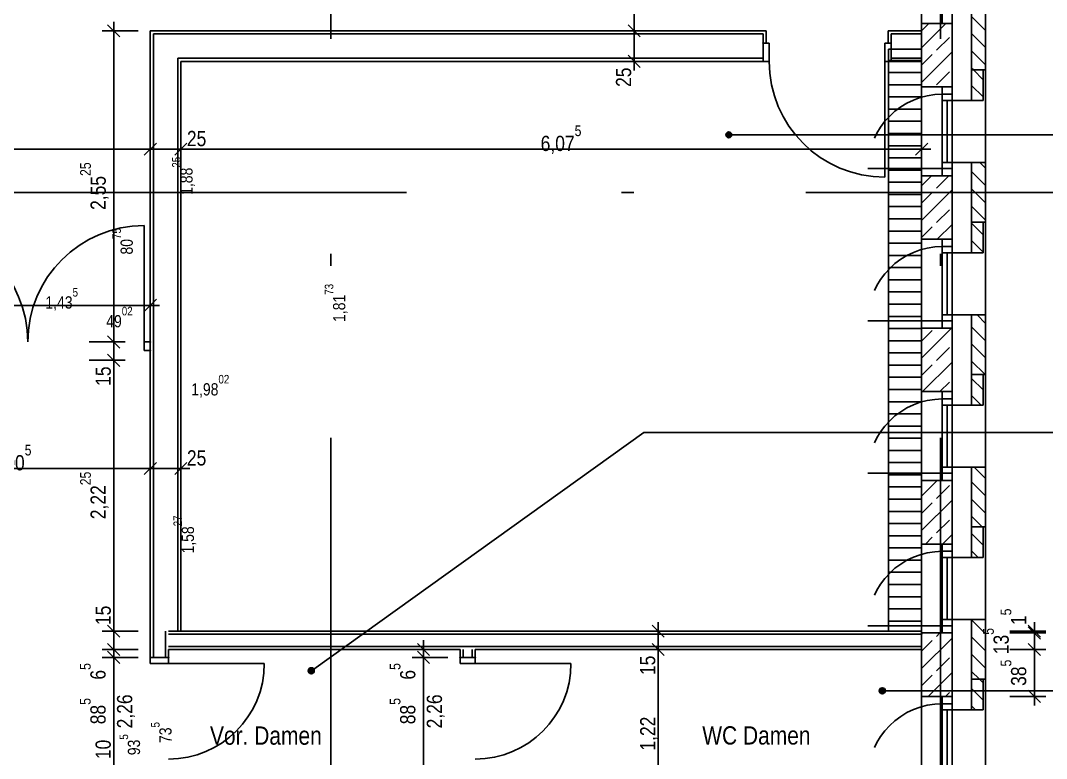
# Model space of a CAD drawing. Extents: x 0.1 to 69.2, y -3.1 to 71.7.
# Drawn here: x 47.27 to 55.68, y 29.38 to 35.44 of the extents above; entities that cross this region are included whole.
import ezdxf

# ---------------------------------------------------------------- set-up
doc = ezdxf.new("R2010")
doc.units = 0
doc.header["$MEASUREMENT"] = 0
doc.linetypes.add('Strichlinie oben', pattern=[0.0012, 0.0007, -0.0005])
doc.linetypes.add('Strichpunktlinie', pattern=[0.006703, 0.003528, -0.001764, 0, -0.001411])
for name, color, linetype in [('A11 Achsen.A', 7, 'Continuous'), ('A27 Unterzug.TK', 7, 'Continuous'), ('A33 Beton Schnitt.TK', 7, 'Continuous'), ('A35 Mauer Schnitt.TK', 7, 'Continuous'), ('A35 Mauer Schnitt_Versatzstein.TK', 7, 'Continuous'), ('A43 Leichte Trennwand.NK', 7, 'Continuous'), ('A48 Fenster.TU', 7, 'Continuous'), ('A54 Heizung Konvektoren.HT', 7, 'Continuous'), ('A71 Bem100.TX', 7, 'Continuous'), ('A74 Raumstempel.TX', 7, 'Continuous')]:
    doc.layers.add(name, color=color, linetype=linetype)
doc.styles.add('ERSTELLTER_STIL_1', font='ARIALN.TTF')
pattern_1 = [(135, (-18.97232, -5.88776), (0.07071068, 0.07071068), [])]
pattern_2 = [(45, (-18.97232, -5.88776), (-0.14142136, 0.14142136), []), (45, (-19.04303, -5.81705), (-0.14142136, 0.14142136), [0.15, -0.05])]

msp = doc.modelspace()

# ---------------------------------------------------------------- hatches: boundary and pattern name
at = {"layer": 'A33 Beton Schnitt.TK', "linetype": 'Continuous', "ltscale": 1000}
h = msp.add_hatch(dxfattribs=at)
h.set_pattern_fill('BETON__STAHLBETON_0003', color=256, scale=100, style=0, pattern_type=2)
h.set_pattern_definition(pattern_2)
h.paths.add_polyline_path([(54.6566, 34.8945), (54.8266, 34.8945), (54.9066, 34.8945), (54.9066, 35.4145), (54.8266, 35.4145), (54.6566, 35.4145)], flags=0)
h = msp.add_hatch(dxfattribs=at)
h.set_pattern_fill('BETON__STAHLBETON_0003', color=256, scale=100, style=0, pattern_type=2)
h.set_pattern_definition(pattern_2)
h.paths.add_polyline_path([(54.6566, 33.6445), (54.8266, 33.6445), (54.9066, 33.6445), (54.9066, 34.1645), (54.8266, 34.1645), (54.6566, 34.1645)], flags=0)
h = msp.add_hatch(dxfattribs=at)
h.set_pattern_fill('BETON__STAHLBETON_0003', color=256, scale=100, style=0, pattern_type=2)
h.set_pattern_definition(pattern_2)
h.paths.add_polyline_path([(54.6566, 32.3945), (54.8266, 32.3945), (54.9066, 32.3945), (54.9066, 32.9145), (54.8266, 32.9145), (54.6566, 32.9145)], flags=0)
h = msp.add_hatch(dxfattribs=at)
h.set_pattern_fill('BETON__STAHLBETON_0003', color=256, scale=100, style=0, pattern_type=2)
h.set_pattern_definition(pattern_2)
h.paths.add_polyline_path([(54.6566, 31.1445), (54.8266, 31.1445), (54.9066, 31.1445), (54.9066, 31.6645), (54.8266, 31.6645), (54.6566, 31.6645)], flags=0)
h = msp.add_hatch(dxfattribs=at)
h.set_pattern_fill('BETON__STAHLBETON_0003', color=256, scale=100, style=0, pattern_type=2)
h.set_pattern_definition(pattern_2)
h.paths.add_polyline_path([(54.6566, 29.8945), (54.8266, 29.8945), (54.9066, 29.8945), (54.9066, 30.4145), (54.8266, 30.4145), (54.6566, 30.4145)], flags=0)
at = {"layer": 'A35 Mauer Schnitt.TK', "linetype": 'Continuous', "ltscale": 1000}
h = msp.add_hatch(dxfattribs=at)
h.set_pattern_fill('MW_HLZ_0003', color=256, scale=100, style=0, pattern_type=2)
h.set_pattern_definition(pattern_1)
h.paths.add_polyline_path([(55.1816, 35.5245), (55.0666, 35.5245), (55.0666, 35.0345), (55.1816, 35.0345)], flags=0)
h = msp.add_hatch(dxfattribs=at)
h.set_pattern_fill('MW_HLZ_0003', color=256, scale=100, style=0, pattern_type=2)
h.set_pattern_definition(pattern_1)
h.paths.add_polyline_path([(55.1816, 34.2745), (55.0666, 34.2745), (55.0666, 33.7845), (55.1816, 33.7845)], flags=0)
h = msp.add_hatch(dxfattribs=at)
h.set_pattern_fill('MW_HLZ_0003', color=256, scale=100, style=0, pattern_type=2)
h.set_pattern_definition(pattern_1)
h.paths.add_polyline_path([(55.1816, 33.0245), (55.0666, 33.0245), (55.0666, 32.5345), (55.1816, 32.5345)], flags=0)
h = msp.add_hatch(dxfattribs=at)
h.set_pattern_fill('MW_HLZ_0003', color=256, scale=100, style=0, pattern_type=2)
h.set_pattern_definition(pattern_1)
h.paths.add_polyline_path([(55.1816, 31.7745), (55.0666, 31.7745), (55.0666, 31.2845), (55.1816, 31.2845)], flags=0)
h = msp.add_hatch(dxfattribs=at)
h.set_pattern_fill('MW_HLZ_0003', color=256, scale=100, style=0, pattern_type=2)
h.set_pattern_definition(pattern_1)
h.paths.add_polyline_path([(55.1816, 30.5245), (55.0666, 30.5245), (55.0666, 30.0345), (55.1816, 30.0345)], flags=0)
at = {"layer": 'A35 Mauer Schnitt_Versatzstein.TK', "linetype": 'Continuous', "ltscale": 1000}
h = msp.add_hatch(dxfattribs=at)
h.set_pattern_fill('MW_HLZ_0003', color=256, scale=100, style=0, pattern_type=2)
h.set_pattern_definition(pattern_1)
h.paths.add_polyline_path([(55.1616, 34.7845), (55.1616, 35.0345), (55.0666, 35.0345), (55.0666, 34.7845)], flags=0)
h = msp.add_hatch(dxfattribs=at)
h.set_pattern_fill('MW_HLZ_0003', color=256, scale=100, style=0, pattern_type=2)
h.set_pattern_definition(pattern_1)
h.paths.add_polyline_path([(55.1616, 33.5345), (55.1616, 33.7845), (55.0666, 33.7845), (55.0666, 33.5345)], flags=0)
h = msp.add_hatch(dxfattribs=at)
h.set_pattern_fill('MW_HLZ_0003', color=256, scale=100, style=0, pattern_type=2)
h.set_pattern_definition(pattern_1)
h.paths.add_polyline_path([(55.1616, 32.2845), (55.1616, 32.5345), (55.0666, 32.5345), (55.0666, 32.2845)], flags=0)
h = msp.add_hatch(dxfattribs=at)
h.set_pattern_fill('MW_HLZ_0003', color=256, scale=100, style=0, pattern_type=2)
h.set_pattern_definition(pattern_1)
h.paths.add_polyline_path([(55.1616, 31.0345), (55.1616, 31.2845), (55.0666, 31.2845), (55.0666, 31.0345)], flags=0)
h = msp.add_hatch(dxfattribs=at)
h.set_pattern_fill('MW_HLZ_0003', color=256, scale=100, style=0, pattern_type=2)
h.set_pattern_definition(pattern_1)
h.paths.add_polyline_path([(55.1616, 29.7845), (55.1616, 30.0345), (55.0666, 30.0345), (55.0666, 29.7845)], flags=0)
at = {"layer": 'A54 Heizung Konvektoren.HT', "linetype": 'Continuous', "ltscale": 1000}
h = msp.add_hatch(dxfattribs=at)
h.set_pattern_fill('HOLZ_SCHALUNG_LIEGEND__1_A2', color=256, scale=100, style=0, pattern_type=2)
h.set_pattern_definition([(0, (-18.97232, -5.88776), (0, 0.1), [])])
h.paths.add_polyline_path([(54.6566, 30.4295), (54.6566, 35.2045), (54.3846, 35.2045), (54.3846, 30.4295)], flags=0)
at = {"layer": 'A74 Raumstempel.TX', "linetype": 'Continuous'}
for points in [[(53.101, 34.5015), (53.0991, 34.511), (53.0937, 34.5191), (53.0855, 34.5246), (53.076, 34.5265), (53.0664, 34.5246), (53.0583, 34.5191), (53.0529, 34.511), (53.051, 34.5015), (53.0529, 34.4919), (53.0583, 34.4838), (53.0664, 34.4784), (53.076, 34.4765), (53.0855, 34.4784), (53.0937, 34.4838), (53.0991, 34.4919)], [(49.6762, 30.1043), (49.6743, 30.1139), (49.6689, 30.122), (49.6607, 30.1274), (49.6512, 30.1293), (49.6416, 30.1274), (49.6335, 30.122), (49.6281, 30.1139), (49.6262, 30.1043), (49.6281, 30.0947), (49.6335, 30.0866), (49.6416, 30.0812), (49.6512, 30.0793), (49.6607, 30.0812), (49.6689, 30.0866), (49.6743, 30.0947)], [(54.3588, 29.9402), (54.3569, 29.9498), (54.3515, 29.9579), (54.3433, 29.9633), (54.3338, 29.9652), (54.3242, 29.9633), (54.3161, 29.9579), (54.3107, 29.9498), (54.3088, 29.9402), (54.3107, 29.9306), (54.3161, 29.9225), (54.3242, 29.9171), (54.3338, 29.9152), (54.3433, 29.9171), (54.3515, 29.9225), (54.3569, 29.9306)]]:
    msp.add_hatch(color=256, dxfattribs=at).paths.add_polyline_path(points, flags=0)

# ---------------------------------------------------------------- linework, layer by layer
at = {"layer": 'A11 Achsen.A', "linetype": 'Strichpunktlinie', "ltscale": 1000}
for p, q in [((49.8116, 66.0295), (49.8116, -2.3405)), ((54.8116, 66.0295), (54.8116, -2.3405)), ((19.6916, 34.0295), (61.1816, 34.0295))]:
    msp.add_line(p, q, dxfattribs=at)
at = {"layer": 'A27 Unterzug.TK', "linetype": 'Continuous', "ltscale": 1000}
for p, q in [((53.3566, 35.3545), (53.3816, 35.3545)), ((53.3816, 35.3545), (53.3816, 35.2545)), ((54.3816, 35.3545), (54.3816, 35.2545)), ((54.4066, 35.3545), (54.3816, 35.3545)), ((54.6566, 35.4145), (54.8266, 35.4145)), ((54.8266, 35.4145), (54.9066, 35.4145)), ((53.3566, 35.3295), (53.3566, 35.2545)), ((53.3566, 35.2545), (53.3816, 35.2545)), ((53.3566, 35.1295), (53.3566, 35.2545)), ((54.4066, 35.2545), (54.3816, 35.2545)), ((54.4066, 35.3295), (54.4066, 35.2545)), ((54.4066, 35.1295), (54.4066, 35.2545)), ((53.3566, 35.1045), (53.3566, 35.1295)), ((54.4066, 35.1045), (54.4066, 35.1295)), ((54.6566, 34.8945), (54.8266, 34.8945)), ((54.8266, 34.8945), (54.9066, 34.8945)), ((54.6566, 34.1645), (54.8266, 34.1645)), ((54.8266, 34.1645), (54.9066, 34.1645)), ((54.6566, 33.6445), (54.8266, 33.6445)), ((54.8266, 33.6445), (54.9066, 33.6445)), ((54.6566, 32.9145), (54.8266, 32.9145)), ((54.8266, 32.9145), (54.9066, 32.9145)), ((48.3316, 32.802), (48.3316, 32.777)), ((48.3316, 32.777), (48.3316, 32.732)), ((48.3316, 32.732), (48.3316, 32.677)), ((48.3316, 32.677), (48.3316, 32.652)), ((54.6566, 32.3945), (54.8266, 32.3945)), ((54.8266, 32.3945), (54.9066, 32.3945)), ((54.6566, 31.6645), (54.8266, 31.6645)), ((54.8266, 31.6645), (54.9066, 31.6645)), ((54.6566, 31.1445), (54.8266, 31.1445)), ((54.8266, 31.1445), (54.9066, 31.1445)), ((54.6566, 30.4145), (54.8266, 30.4145)), ((54.8266, 30.4145), (54.9066, 30.4145)), ((48.3566, 30.2145), (48.3316, 30.2145)), ((48.4566, 30.2145), (48.3566, 30.2145)), ((48.4816, 30.2145), (48.4566, 30.2145)), ((50.8966, 30.2145), (50.8716, 30.2145)), ((50.9716, 30.2145), (50.8966, 30.2145)), ((50.9966, 30.2145), (50.9716, 30.2145)), ((54.6566, 29.8945), (54.8266, 29.8945)), ((54.8266, 29.8945), (54.9066, 29.8945))]:
    msp.add_line(p, q, dxfattribs=at)
at = {"layer": 'A33 Beton Schnitt.TK', "linetype": 'Continuous', "ltscale": 1000}
for p, q in [((54.6566, 36.1445), (54.6566, 35.4145)), ((54.8266, 36.1445), (54.8266, 35.4145)), ((54.9066, 36.1445), (54.9066, 35.4145)), ((54.8266, 35.4145), (54.9066, 35.4145)), ((54.8266, 35.4145), (54.9066, 35.4145)), ((54.8266, 35.4145), (54.9066, 35.4145)), ((54.9066, 35.4145), (54.9066, 34.8945)), ((54.6566, 34.8945), (54.6566, 34.1645)), ((54.8266, 34.8945), (54.9066, 34.8945)), ((54.8266, 34.8945), (54.9066, 34.8945)), ((54.8266, 34.8945), (54.8266, 34.1645)), ((54.8266, 34.8945), (54.9066, 34.8945)), ((54.9066, 34.8945), (54.9066, 34.1645)), ((54.8266, 34.7845), (54.9066, 34.7845)), ((54.8666, 34.7845), (54.8666, 34.2745)), ((54.9066, 34.7845), (55.0666, 34.7845)), ((54.8266, 34.2745), (54.9066, 34.2745)), ((54.9066, 34.2745), (55.0666, 34.2745)), ((54.8266, 34.1645), (54.9066, 34.1645)), ((54.8266, 34.1645), (54.9066, 34.1645)), ((54.8266, 34.1645), (54.9066, 34.1645)), ((54.9066, 34.1645), (54.9066, 33.6445)), ((54.6566, 33.6445), (54.6566, 32.9145)), ((54.8266, 33.6445), (54.9066, 33.6445)), ((54.8266, 33.6445), (54.9066, 33.6445)), ((54.8266, 33.6445), (54.8266, 32.9145)), ((54.8266, 33.6445), (54.9066, 33.6445)), ((54.9066, 33.6445), (54.9066, 32.9145)), ((54.8266, 33.5345), (54.9066, 33.5345)), ((54.8666, 33.5345), (54.8666, 33.0245)), ((54.9066, 33.5345), (55.0666, 33.5345)), ((54.8266, 33.0245), (54.9066, 33.0245)), ((54.9066, 33.0245), (55.0666, 33.0245)), ((54.8266, 32.9145), (54.9066, 32.9145)), ((54.8266, 32.9145), (54.9066, 32.9145)), ((54.8266, 32.9145), (54.9066, 32.9145)), ((54.9066, 32.9145), (54.9066, 32.3945)), ((54.6566, 32.3945), (54.6566, 31.6645)), ((54.8266, 32.3945), (54.9066, 32.3945)), ((54.8266, 32.3945), (54.9066, 32.3945)), ((54.8266, 32.3945), (54.8266, 31.6645)), ((54.8266, 32.3945), (54.9066, 32.3945)), ((54.9066, 32.3945), (54.9066, 31.6645)), ((54.8266, 32.2845), (54.9066, 32.2845)), ((54.8666, 32.2845), (54.8666, 31.7745)), ((54.9066, 32.2845), (55.0666, 32.2845)), ((54.8266, 31.7745), (54.9066, 31.7745)), ((54.9066, 31.7745), (55.0666, 31.7745)), ((54.8266, 31.6645), (54.9066, 31.6645)), ((54.8266, 31.6645), (54.9066, 31.6645)), ((54.8266, 31.6645), (54.9066, 31.6645)), ((54.9066, 31.6645), (54.9066, 31.1445)), ((54.6566, 31.1445), (54.6566, 30.4145)), ((54.8266, 31.1445), (54.9066, 31.1445)), ((54.8266, 31.1445), (54.9066, 31.1445)), ((54.8266, 31.1445), (54.8266, 30.4145)), ((54.8266, 31.1445), (54.9066, 31.1445)), ((54.9066, 31.1445), (54.9066, 30.4145)), ((54.8266, 31.0345), (54.9066, 31.0345)), ((54.8666, 31.0345), (54.8666, 30.5245)), ((54.9066, 31.0345), (55.0666, 31.0345)), ((54.8266, 30.5245), (54.9066, 30.5245)), ((54.9066, 30.5245), (55.0666, 30.5245)), ((54.8266, 30.4145), (54.9066, 30.4145)), ((54.8266, 30.4145), (54.9066, 30.4145)), ((54.8266, 30.4145), (54.9066, 30.4145)), ((54.9066, 30.4145), (54.9066, 29.8945)), ((54.6566, 29.8945), (54.6566, 29.1645)), ((54.8266, 29.8945), (54.9066, 29.8945)), ((54.8266, 29.8945), (54.9066, 29.8945)), ((54.8266, 29.8945), (54.8266, 29.1645)), ((54.8266, 29.8945), (54.9066, 29.8945)), ((54.9066, 29.8945), (54.9066, 29.1645)), ((54.8266, 29.7845), (54.9066, 29.7845)), ((54.8666, 29.7845), (54.8666, 29.2745)), ((54.9066, 29.7845), (55.0666, 29.7845))]:
    msp.add_line(p, q, dxfattribs=at)
at = {"layer": 'A33 Beton Schnitt.TK', "linetype": 'Continuous', "ltscale": 1000, "flags": 128}
for points in [[(54.6566, 35.4145), (54.6566, 34.8945)], [(54.6566, 34.1645), (54.6566, 33.6445)], [(54.6566, 32.9145), (54.6566, 32.3945)], [(54.6566, 31.6645), (54.6566, 31.1445)], [(54.6566, 30.4145), (54.6566, 29.8945)]]:
    msp.add_lwpolyline(points, dxfattribs=at)
at = {"layer": 'A33 Beton Schnitt.TK', "linetype": 'Continuous', "lineweight": 0, "ltscale": 1000, "flags": 128}
for points in [[(55.0666, 34.8945), (55.0666, 35.4145)], [(55.0666, 33.6445), (55.0666, 34.1645)], [(55.0666, 32.3945), (55.0666, 32.9145)], [(55.0666, 31.1445), (55.0666, 31.6645)], [(55.0666, 29.8945), (55.0666, 30.4145)]]:
    msp.add_lwpolyline(points, dxfattribs=at)
at = {"layer": 'A35 Mauer Schnitt.TK', "linetype": 'Continuous', "ltscale": 1000}
for p, q in [((55.1416, 35.0345), (55.0666, 35.0345)), ((55.1416, 35.0345), (55.1816, 35.0345)), ((55.1816, 34.2745), (55.1816, 35.0345)), ((55.1416, 34.2745), (55.0666, 34.2745)), ((55.1416, 34.2745), (55.1816, 34.2745)), ((55.1416, 33.7845), (55.0666, 33.7845)), ((55.1416, 33.7845), (55.1816, 33.7845)), ((55.1816, 33.0245), (55.1816, 33.7845)), ((55.1416, 33.0245), (55.0666, 33.0245)), ((55.1416, 33.0245), (55.1816, 33.0245)), ((55.1416, 32.5345), (55.0666, 32.5345)), ((55.1416, 32.5345), (55.1816, 32.5345)), ((55.1816, 31.7745), (55.1816, 32.5345)), ((55.1416, 31.7745), (55.0666, 31.7745)), ((55.1416, 31.7745), (55.1816, 31.7745)), ((55.1416, 31.2845), (55.0666, 31.2845)), ((55.1416, 31.2845), (55.1816, 31.2845)), ((55.1816, 30.5245), (55.1816, 31.2845)), ((55.1416, 30.5245), (55.0666, 30.5245)), ((55.1416, 30.5245), (55.1816, 30.5245)), ((55.1416, 30.0345), (55.0666, 30.0345)), ((55.1416, 30.0345), (55.1816, 30.0345)), ((55.1816, 29.2745), (55.1816, 30.0345))]:
    msp.add_line(p, q, dxfattribs=at)
at = {"layer": 'A35 Mauer Schnitt.TK', "linetype": 'Continuous', "ltscale": 1000, "flags": 128}
for points in [[(55.0666, 35.5245), (55.0666, 35.0345)], [(55.1816, 35.0345), (55.1816, 35.5245)], [(55.0666, 34.2745), (55.0666, 33.7845)], [(55.1816, 33.7845), (55.1816, 34.2745)], [(55.0666, 33.0245), (55.0666, 32.5345)], [(55.1816, 32.5345), (55.1816, 33.0245)], [(55.0666, 31.7745), (55.0666, 31.2845)], [(55.1816, 31.2845), (55.1816, 31.7745)], [(55.0666, 30.5245), (55.0666, 30.0345)], [(55.1816, 30.0345), (55.1816, 30.5245)]]:
    msp.add_lwpolyline(points, dxfattribs=at)
at = {"layer": 'A35 Mauer Schnitt_Versatzstein.TK', "linetype": 'Continuous', "ltscale": 1000, "flags": 128}
for points in [[(55.1616, 35.0345), (55.0666, 35.0345)], [(55.0666, 35.0345), (55.0666, 34.7845)], [(55.1616, 34.7845), (55.1616, 35.0345)], [(55.0666, 34.7845), (55.1616, 34.7845)], [(55.1616, 33.7845), (55.0666, 33.7845)], [(55.0666, 33.7845), (55.0666, 33.5345)], [(55.1616, 33.5345), (55.1616, 33.7845)], [(55.0666, 33.5345), (55.1616, 33.5345)], [(55.1616, 32.5345), (55.0666, 32.5345)], [(55.0666, 32.5345), (55.0666, 32.2845)], [(55.1616, 32.2845), (55.1616, 32.5345)], [(55.0666, 32.2845), (55.1616, 32.2845)], [(55.1616, 31.2845), (55.0666, 31.2845)], [(55.0666, 31.2845), (55.0666, 31.0345)], [(55.1616, 31.0345), (55.1616, 31.2845)], [(55.0666, 31.0345), (55.1616, 31.0345)], [(55.1616, 30.0345), (55.0666, 30.0345)], [(55.0666, 30.0345), (55.0666, 29.7845)], [(55.1616, 29.7845), (55.1616, 30.0345)], [(55.0666, 29.7845), (55.1616, 29.7845)]]:
    msp.add_lwpolyline(points, dxfattribs=at)
at = {"layer": 'A43 Leichte Trennwand.NK', "linetype": 'Continuous', "ltscale": 1000}
for p, q in [((53.3566, 35.3295), (48.3566, 35.3295)), ((48.3566, 35.3295), (48.3566, 30.4295)), ((53.3566, 35.2545), (53.4066, 35.2545)), ((53.3566, 35.1045), (53.3566, 35.2545)), ((53.3566, 35.1295), (53.3566, 35.2545)), ((53.4066, 35.2545), (53.4066, 35.1045)), ((54.4066, 35.2545), (54.3566, 35.2545)), ((54.3566, 35.2545), (54.3566, 35.1045)), ((54.6566, 35.3295), (54.4066, 35.3295)), ((54.4066, 35.1045), (54.4066, 35.2545)), ((54.4066, 35.1295), (54.4066, 35.2545)), ((53.3566, 35.1295), (48.5566, 35.1295)), ((48.5566, 35.1295), (48.5566, 30.4295)), ((53.3566, 35.1045), (53.3566, 35.1295)), ((53.4066, 35.1045), (53.3566, 35.1045)), ((54.3566, 35.1045), (54.3566, 34.1545)), ((54.3566, 35.1045), (54.4066, 35.1045)), ((54.6566, 35.1295), (54.4066, 35.1295)), ((54.4066, 35.1045), (54.4066, 35.1295)), ((48.2816, 32.802), (48.2816, 33.757)), ((48.3316, 32.802), (48.2816, 32.802)), ((48.2816, 32.802), (48.2816, 32.732)), ((48.2816, 32.732), (48.3316, 32.732)), ((48.3316, 32.732), (48.3316, 32.802)), ((48.3316, 32.802), (48.3316, 32.777)), ((48.3316, 32.777), (48.3316, 32.732)), ((48.3566, 30.4295), (48.3566, 30.2145)), ((48.4566, 30.4295), (48.4566, 30.2145)), ((54.6566, 30.4045), (48.4816, 30.4045)), ((54.6566, 30.3045), (48.4816, 30.3045)), ((48.3316, 30.2145), (48.3316, 30.1645)), ((48.4816, 30.2145), (48.3316, 30.2145)), ((48.3566, 30.2145), (48.3316, 30.2145)), ((48.4566, 30.2145), (48.3566, 30.2145)), ((48.4816, 30.2145), (48.4566, 30.2145)), ((48.4816, 30.1645), (48.4816, 30.2145)), ((50.8716, 30.2145), (50.8716, 30.1645)), ((50.9966, 30.2145), (50.8716, 30.2145)), ((50.8966, 30.2145), (50.8716, 30.2145)), ((50.8966, 30.2145), (50.8966, 30.2795)), ((50.9716, 30.2145), (50.8966, 30.2145)), ((50.9716, 30.2145), (50.9716, 30.2795)), ((50.9966, 30.2145), (50.9716, 30.2145)), ((50.9966, 30.1645), (50.9966, 30.2145)), ((48.3316, 30.1645), (48.4816, 30.1645)), ((48.4816, 30.1645), (49.2666, 30.1645)), ((50.8716, 30.1645), (50.9966, 30.1645)), ((50.9966, 30.1645), (51.7816, 30.1645))]:
    msp.add_line(p, q, dxfattribs=at)
at = {"layer": 'A43 Leichte Trennwand.NK', "linetype": 'Continuous', "ltscale": 1000, "flags": 128}
for points in [[(53.3566, 35.3545), (48.3316, 35.3545)], [(48.3316, 35.3545), (48.3316, 32.802)], [(54.6566, 35.3545), (54.4066, 35.3545)], [(54.6566, 35.1045), (54.6566, 35.3545)], [(48.5816, 35.1045), (53.3566, 35.1045)], [(48.5816, 30.4295), (48.5816, 35.1045)], [(54.4066, 35.1045), (54.6566, 35.1045)], [(48.3316, 32.652), (48.3316, 30.4295)], [(48.3316, 30.4295), (48.3316, 30.2145)], [(54.6566, 30.4295), (48.4816, 30.4295)], [(48.4816, 30.4295), (48.5816, 30.4295)], [(54.6566, 30.2795), (54.6566, 30.4295)], [(48.4816, 30.2795), (50.8716, 30.2795)], [(48.4816, 30.2145), (48.4816, 30.2795)], [(50.8716, 30.2795), (50.8716, 30.2145)], [(50.9966, 30.2145), (50.9966, 30.2795)], [(50.9966, 30.2795), (54.6566, 30.2795)]]:
    msp.add_lwpolyline(points, dxfattribs=at)
at = {"layer": 'A43 Leichte Trennwand.NK', "linetype": 'Continuous', "ltscale": 1000}
for centre, radius, start, end in [((54.3566, 35.1045), 0.95, 180, 270), ((46.3716, 32.802), 0.955, 0, 90), ((48.2816, 32.802), 0.955, 90, 180), ((48.4816, 30.1645), 0.785, 270.00015, 0.00015), ((50.9966, 30.1645), 0.785, 270, 0)]:
    msp.add_arc(centre, radius, start, end, dxfattribs=at)
for p in [(53.3566, 35.2545), (54.4066, 35.2545), (53.3566, 35.1045), (54.4066, 35.1045), (48.3316, 32.802), (48.3316, 32.732), (48.3316, 30.2145), (48.4816, 30.2145), (50.8716, 30.2145), (50.9966, 30.2145)]:
    msp.add_point(p, dxfattribs=at)
at = {"layer": 'A48 Fenster.TU', "linetype": 'Continuous', "ltscale": 1000}
for p, q in [((54.8266, 34.8345), (54.9066, 34.8345)), ((54.8266, 34.2245), (54.9066, 34.2245)), ((54.8266, 33.5845), (54.9066, 33.5845)), ((54.8266, 32.9745), (54.9066, 32.9745)), ((54.8266, 32.3345), (54.9066, 32.3345)), ((54.8266, 31.7245), (54.9066, 31.7245)), ((54.8266, 31.0845), (54.9066, 31.0845)), ((54.8266, 30.4745), (54.9066, 30.4745)), ((54.8266, 29.8345), (54.9066, 29.8345))]:
    msp.add_line(p, q, dxfattribs=at)
at = {"layer": 'A48 Fenster.TU', "linetype": 'Strichlinie oben', "ltscale": 1000}
for p, q in [((54.8266, 34.2245), (54.2166, 34.2245)), ((54.8266, 32.9745), (54.2166, 32.9745)), ((54.8266, 31.7245), (54.2166, 31.7245)), ((54.8266, 30.4745), (54.2166, 30.4745))]:
    msp.add_line(p, q, dxfattribs=at)
for centre in [(54.8266, 34.2245), (54.8266, 32.9745), (54.8266, 31.7245), (54.8266, 30.4745), (54.8266, 29.2245)]:
    msp.add_arc(centre, 0.61, 90, 180, dxfattribs=at)
at = {"layer": 'A54 Heizung Konvektoren.HT', "linetype": 'Continuous', "ltscale": 1000}
for p, q in [((54.6566, 35.2045), (54.3846, 35.2045)), ((54.3846, 35.2045), (54.3846, 30.4295)), ((54.6566, 30.4295), (54.6566, 35.2045)), ((54.3846, 30.4295), (54.6566, 30.4295))]:
    msp.add_line(p, q, dxfattribs=at)
at = {"layer": 'A71 Bem100.TX', "linetype": 'Continuous', "ltscale": 1000}
for p, q in [((52.2991, 35.3545), (52.2991, 36.6045)), ((48.0316, 35.3545), (48.0316, 35.4295)), ((48.2316, 35.3545), (47.9379, 35.3545)), ((48.0816, 35.3045), (47.9816, 35.4045)), ((48.0316, 32.802), (48.0316, 35.3545)), ((52.3929, 35.3545), (52.0991, 35.3545)), ((52.2491, 35.4045), (52.3491, 35.3045)), ((52.2991, 35.1045), (52.2991, 35.3545)), ((52.3929, 35.1045), (52.0991, 35.1045)), ((52.2491, 35.1545), (52.3491, 35.0545)), ((52.2991, 35.0295), (52.2991, 35.1045)), ((54.6566, 34.2907), (54.6566, 34.5845)), ((48.3816, 34.4345), (48.2816, 34.3345)), ((48.3316, 34.1845), (48.3316, 34.4782)), ((48.6316, 34.4345), (48.5316, 34.3345)), ((48.5816, 34.1845), (48.5816, 34.4782)), ((54.6066, 34.3345), (54.7066, 34.4345)), ((44.5316, 34.3845), (48.3316, 34.3845)), ((48.3316, 34.3845), (48.5816, 34.3845)), ((48.5816, 34.3845), (54.6566, 34.3845)), ((54.6566, 34.3845), (54.7316, 34.3845)), ((48.2816, 33.052), (48.3816, 33.152)), ((48.3316, 32.902), (48.3316, 33.1957)), ((46.3216, 33.102), (48.3316, 33.102)), ((48.3316, 33.102), (48.4066, 33.102)), ((47.9816, 32.852), (48.0816, 32.752)), ((48.1254, 32.802), (47.8316, 32.802)), ((48.0316, 32.652), (48.0316, 32.802)), ((48.1254, 32.652), (47.8316, 32.652)), ((47.9816, 32.702), (48.0816, 32.602)), ((48.0316, 30.4295), (48.0316, 32.652)), ((48.3316, 31.6707), (48.3316, 31.9645)), ((48.5816, 31.6707), (48.5816, 31.9645)), ((48.3816, 31.8145), (48.2816, 31.7145)), ((48.5316, 31.7145), (48.6316, 31.8145)), ((46.3266, 31.7645), (48.3316, 31.7645)), ((48.3316, 31.7645), (48.5816, 31.7645)), ((48.5816, 31.7645), (48.6566, 31.7645)), ((47.9816, 30.4795), (48.0816, 30.3795)), ((52.5466, 30.3795), (52.4466, 30.4795)), ((52.4966, 30.4295), (52.4966, 30.5045)), ((55.5316, 30.4795), (55.6316, 30.3795)), ((55.6316, 30.3645), (55.5316, 30.4645)), ((55.5816, 30.4295), (55.5816, 30.5045)), ((48.2316, 30.4295), (47.9379, 30.4295)), ((48.0316, 30.2795), (48.0316, 30.4295)), ((52.5904, 30.4295), (52.2966, 30.4295)), ((52.4966, 30.2795), (52.4966, 30.4295)), ((55.6754, 30.4295), (55.3816, 30.4295)), ((55.6754, 30.4145), (55.3816, 30.4145)), ((55.5816, 30.4145), (55.5816, 30.4295)), ((55.5816, 30.2795), (55.5816, 30.4145)), ((47.9816, 30.3295), (48.0816, 30.2295)), ((50.5216, 30.3295), (50.6216, 30.2295)), ((50.5716, 30.2795), (50.5716, 30.3545)), ((52.4466, 30.3295), (52.5466, 30.2295)), ((55.5316, 30.3295), (55.6316, 30.2295)), ((48.2316, 30.2795), (47.9379, 30.2795)), ((48.2316, 30.2145), (47.9379, 30.2145)), ((47.9816, 30.2645), (48.0816, 30.1645)), ((48.0316, 30.2145), (48.0316, 30.2795)), ((48.0316, 29.3295), (48.0316, 30.2145)), ((50.7716, 30.2795), (50.4779, 30.2795)), ((50.7716, 30.2145), (50.4779, 30.2145)), ((50.6216, 30.1645), (50.5216, 30.2645)), ((50.5716, 30.2145), (50.5716, 30.2795)), ((50.5716, 29.3295), (50.5716, 30.2145)), ((52.5904, 30.2795), (52.2966, 30.2795)), ((52.4966, 29.0595), (52.4966, 30.2795)), ((55.6754, 30.2795), (55.3816, 30.2795)), ((55.5816, 29.8945), (55.5816, 30.2795)), ((55.6754, 29.8945), (55.3816, 29.8945)), ((55.5316, 29.9445), (55.6316, 29.8445)), ((55.5816, 29.8195), (55.5816, 29.8945))]:
    msp.add_line(p, q, dxfattribs=at)
at = {"layer": 'A74 Raumstempel.TX', "linetype": 'Continuous', "ltscale": 1000}
for p, q in [((53.101, 34.5015), (60.9305, 34.5015)), ((49.6715, 30.1189), (52.3797, 32.059)), ((60.9305, 32.059), (52.3797, 32.059)), ((54.3588, 29.9402), (60.9305, 29.9402))]:
    msp.add_line(p, q, dxfattribs=at)
for centre in [(53.076, 34.5015), (49.6512, 30.1043), (54.3338, 29.9402)]:
    msp.add_circle(centre, 0.025, dxfattribs=at)

# ---------------------------------------------------------------- texts
at = {"linetype": 'Continuous', "attachment_point": 7, "style": 'ERSTELLTER_STIL_1'}
for s, insert, char_height in [('{6,07\\A1{\\H0.7x;\\S5^  ;}}', (51.5327, 34.3456), 0.125), ('{1,43\\A1{\\H0.7x;\\S5^  ;}}', (47.471, 33.058), 0.1), ('{49\\A1{\\H0.7x;\\S02^  ;}}', (47.9703, 32.9212), 0.1), ('{1,98\\A1{\\H0.7x;\\S02^  ;}}', (48.6673, 32.345), 0.1), ('{2,00\\A1{\\H0.7x;\\S5^  ;}}', (47.0227, 31.7256), 0.125)]:
    msp.add_mtext(s, dxfattribs=dict(at, insert=insert, char_height=char_height))
at = {"linetype": 'Continuous', "attachment_point": 7, "rotation": 90, "style": 'ERSTELLTER_STIL_1'}
for s, insert, char_height in [('{2,55\\A1{\\H0.7x;\\S25^  ;}}', (47.9896, 33.8854), 0.125), ('{1,88\\A1{\\H0.7x;\\S25^  ;}}', (48.6968, 34.009), 0.1), ('{80\\A1{\\H0.7x;\\S75^  ;}}', (48.1894, 33.5195), 0.1), ('{1,81\\A1{\\H0.7x;\\S73^  ;}}', (49.949, 32.9666), 0.1), ('{2,22\\A1{\\H0.7x;\\S25^  ;}}', (47.9896, 31.3479), 0.125), ('{1,58\\A1{\\H0.7x;\\S27^  ;}}', (48.7084, 31.0666), 0.1), ('{1\\A1{\\H0.7x;\\S5^  ;}}', (55.5148, 30.4795), 0.125), ('{13\\A1{\\H0.7x;\\S5^  ;}}', (55.3732, 30.2406), 0.125), ('{6\\A1{\\H0.7x;\\S5^  ;}}', (47.9669, 30.0317), 0.125), ('{6\\A1{\\H0.7x;\\S5^  ;}}', (50.5069, 30.0317), 0.125), ('{38\\A1{\\H0.7x;\\S5^  ;}}', (55.5169, 29.9806), 0.125), ('{88\\A1{\\H0.7x;\\S5^  ;}}', (47.9669, 29.6656), 0.125), ('{88\\A1{\\H0.7x;\\S5^  ;}}', (50.5069, 29.6656), 0.125), ('{73\\A1{\\H0.7x;\\S5^  ;}}', (48.5071, 29.5119), 0.1), ('{93\\A1{\\H0.7x;\\S5^  ;}}', (48.2487, 29.4119), 0.1)]:
    msp.add_mtext(s, dxfattribs=dict(at, insert=insert, char_height=char_height))
at = {"layer": 'A71 Bem100.TX', "linetype": 'Continuous', "char_height": 0.125, "attachment_point": 7, "rotation": 90, "style": 'ERSTELLTER_STIL_1'}
for s, insert in [('{25}', (52.2768, 34.8945)), ('{15}', (48.0093, 32.442)), ('{15}', (48.0093, 30.4795)), ('{15}', (52.4743, 30.0695)), ('{2,26}', (48.2069, 29.632)), ('{2,26}', (50.7469, 29.632)), ('{1,22}', (52.4969, 29.4495)), ('{10}', (48.0093, 29.3795))]:
    msp.add_mtext(s, dxfattribs=dict(at, insert=insert))
at = {"layer": 'A71 Bem100.TX', "linetype": 'Continuous', "char_height": 0.125, "attachment_point": 7, "style": 'ERSTELLTER_STIL_1'}
for insert in [(48.6316, 34.4068), (48.6316, 31.7868)]:
    msp.add_mtext('{25}', dxfattribs=dict(at, insert=insert))
at = {"layer": 'A74 Raumstempel.TX', "linetype": 'Continuous', "char_height": 0.15, "attachment_point": 4, "style": 'ERSTELLTER_STIL_1'}
for s, insert in [('{Vor. Damen}', (48.821, 29.5719)), ('{WC Damen}', (52.8582, 29.5733))]:
    msp.add_mtext(s, dxfattribs=dict(at, insert=insert))

doc.saveas('drawing.dxf')
